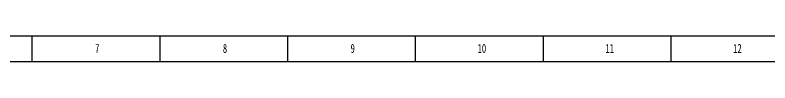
# Model space of a CAD drawing. Header units: millimetres. Extents: x 0 to 1189, y 0 to 841.
# Drawn here: x 295.4 to 590.8, y 831.1 to 841 of the extents above; entities that cross this region are included whole.
import ezdxf

# ---------------------------------------------------------------- set-up
doc = ezdxf.new("R2010")
doc.units = ezdxf.units.MM
doc.layers.add('10', color=7, linetype='Continuous')
doc.layers.add('5', color=7, linetype='Continuous')
doc.styles.add('SLDTEXTSTYLE5', font='TXT', dxfattribs={"width": 0.7})

msp = doc.modelspace()

# ---------------------------------------------------------------- linework, layer by layer
at = {"layer": '5', "color": 7}
msp.add_line((1189, 841), (0, 841), dxfattribs=at)
at = {"layer": '5'}
for p, q in [((302, 841), (302, 831.0501)), ((352, 841), (352, 831.0501)), ((402, 841), (402, 831.0501)), ((452, 841), (452, 831.0501)), ((502, 841), (502, 831.0501)), ((552, 841), (552, 831.0501))]:
    msp.add_line(p, q, dxfattribs=at)
at = {"layer": '5', "color": 7, "lineweight": 25}
msp.add_line((1179, 831.0501), (25, 831.0501), dxfattribs=at)

# ---------------------------------------------------------------- texts
at = {"layer": '10', "char_height": 3.5, "attachment_point": 2, "style": 'SLDTEXTSTYLE5'}
for s, insert in [('7', (327.5469, 838.0095)), ('8', (377.5469, 838.0095)), ('9', (427.5469, 838.0095)), ('10', (478.0889, 838.0095)), ('11', (528.0889, 838.0095)), ('12', (578.0889, 838.0095))]:
    msp.add_mtext(s, dxfattribs=dict(at, insert=insert))

doc.saveas('drawing.dxf')
